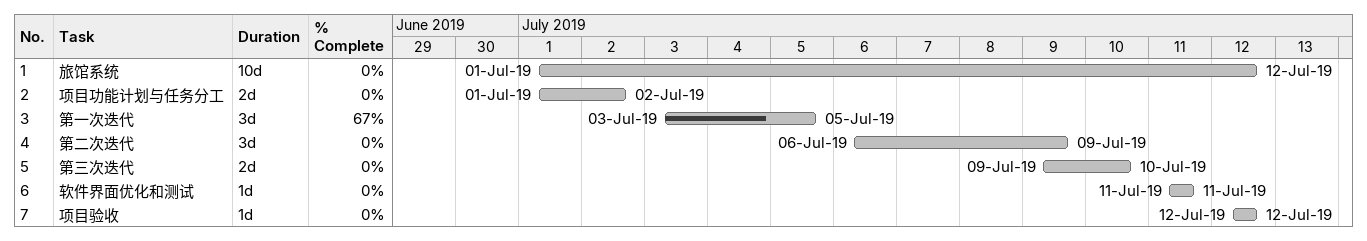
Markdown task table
| ID | Task | Duration | Start | Finish | % complete |
|---|---|---|---|---|---|
| 1 | 旅馆系统 | 10d | 2019-07-01 | 2019-07-12 | 0 |
| 2 | 项目功能计划与任务分工 | 2d | 2019-07-01 | 2019-07-02 | 0 |
| 3 | 第一次迭代 | 3d | 2019-07-03 | 2019-07-05 | 67 |
| 4 | 第二次迭代 | 3d | 2019-07-06 | 2019-07-09 | 0 |
| 5 | 第三次迭代 | 2d | 2019-07-09 | 2019-07-10 | 0 |
| 6 | 软件界面优化和测试 | 1d | 2019-07-11 | 2019-07-11 | 0 |
| 7 | 项目验收 | 1d | 2019-07-12 | 2019-07-12 | 0 |
